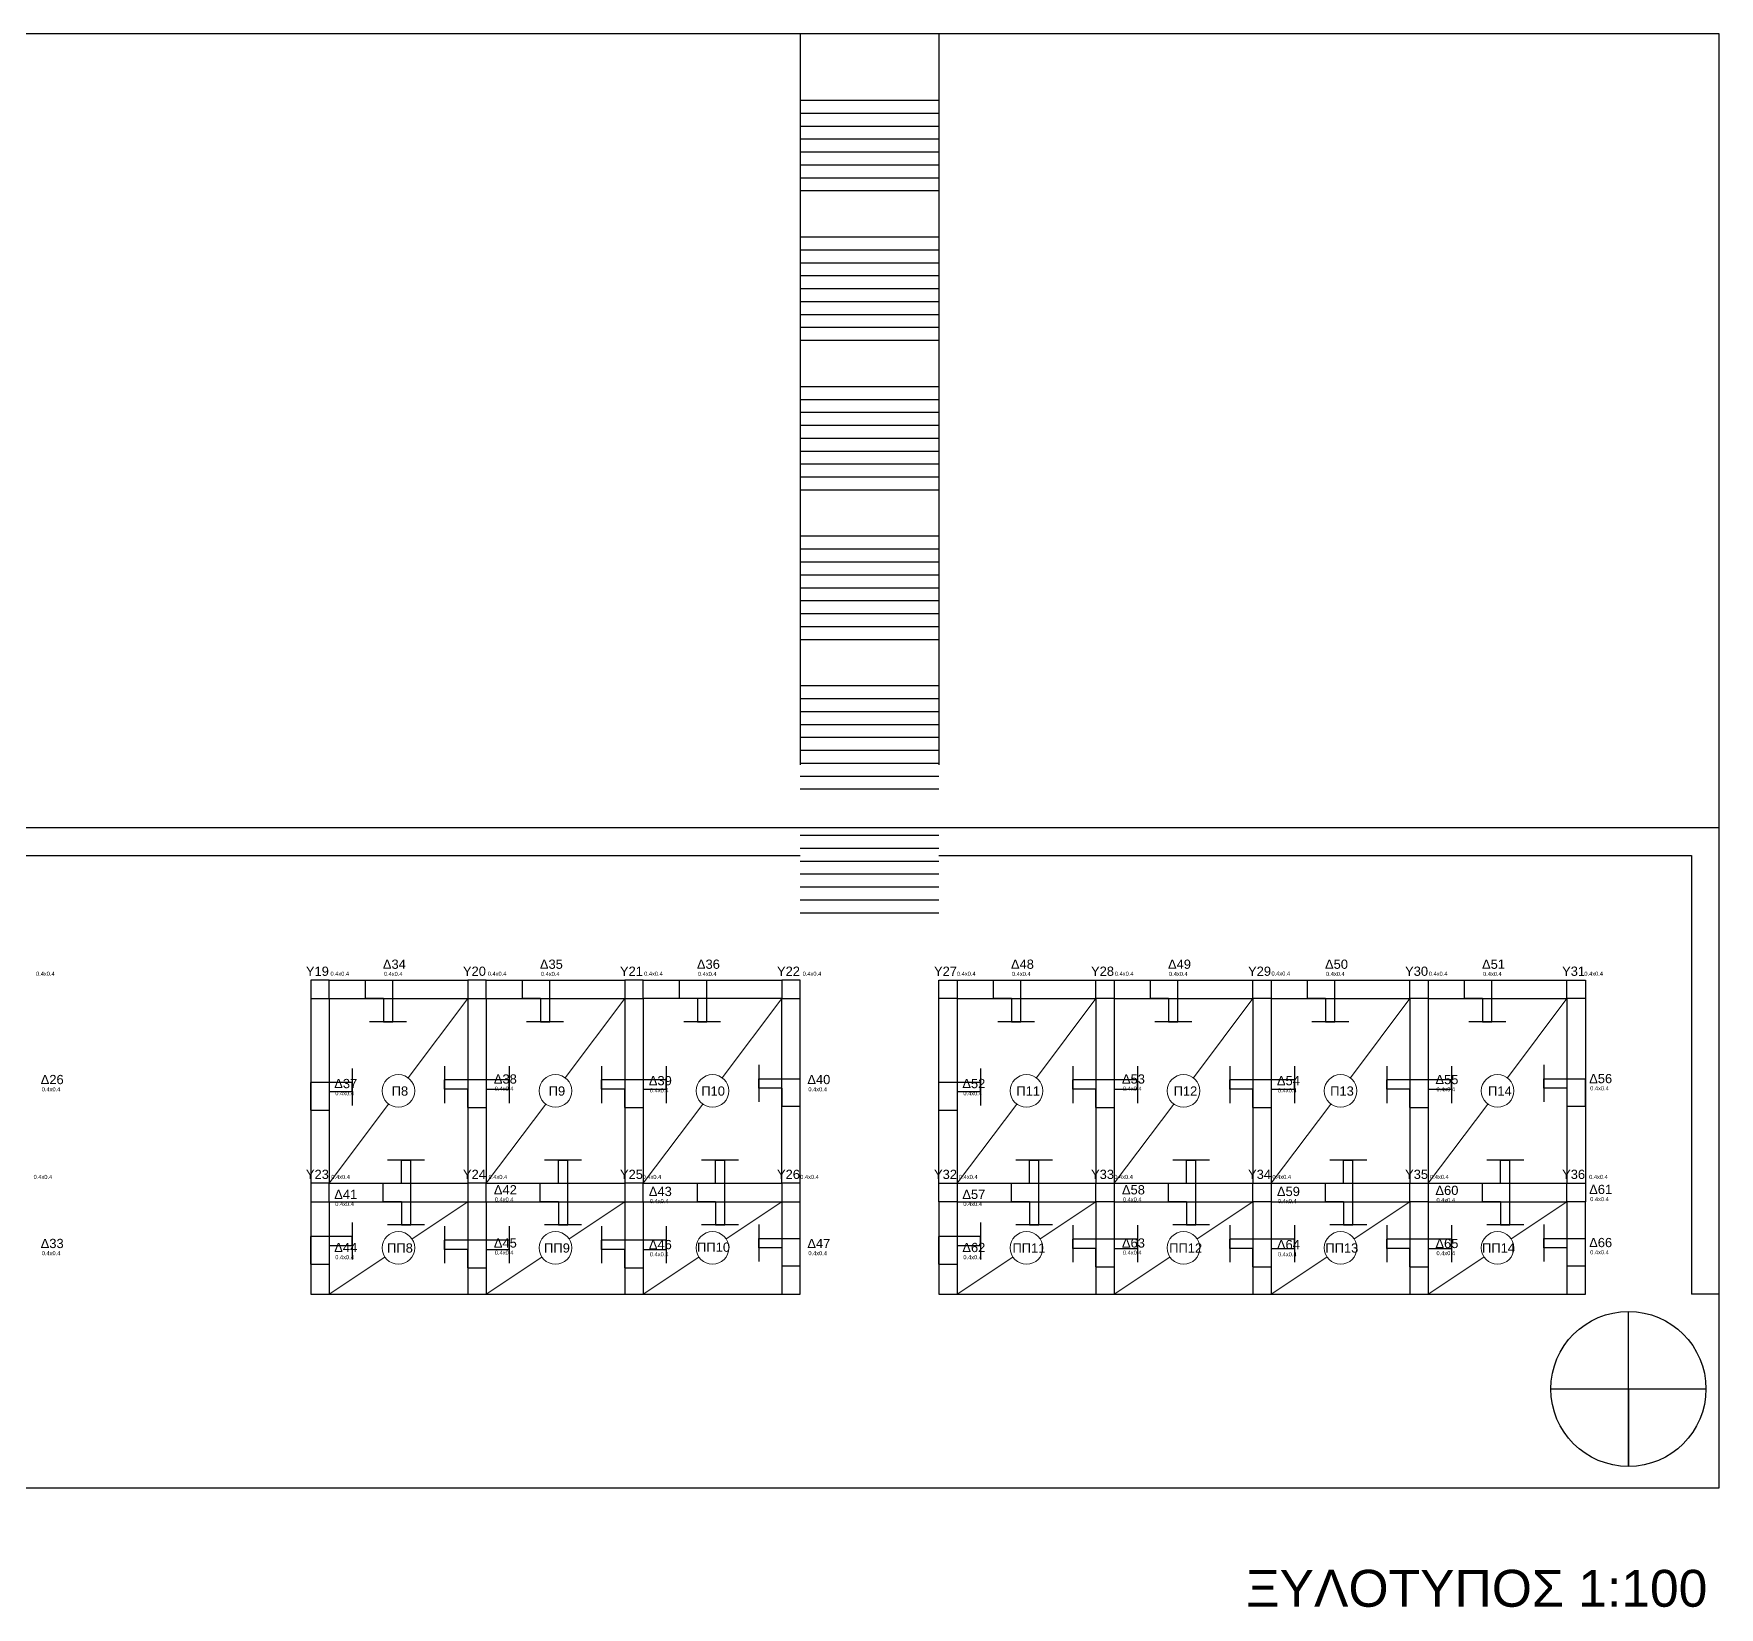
# Model space of a CAD drawing. Header units: millimetres. Extents: x 3409 to 3822, y 896 to 1108.
# Drawn here: x 3447.64 to 3484.14, y 895.52 to 929.61 of the extents above; entities that cross this region are included whole.
import ezdxf

# ---------------------------------------------------------------- set-up
doc = ezdxf.new("R2010")
doc.units = ezdxf.units.MM
for name, color, linetype in [('a-epipla', 8, 'Continuous'), ('A-text', 253, 'Continuous'), ('a-toixoi', 5, 'Continuous'), ('diakekomenes', 9, 'Continuous'), ('edafos', 2, 'Continuous'), ('ypostilwmata', 232, 'Continuous')]:
    doc.layers.add(name, color=color, linetype=linetype)
doc.layers.add('proteinomena iyometra', color=123, linetype='Continuous', lineweight=9)
doc.styles.get("Standard").update_dxf_attribs({"font": 'arial.ttf'})

msp = doc.modelspace()

# ---------------------------------------------------------------- linework, layer by layer
at = {"layer": 'a-epipla'}
for p, q in [((3482.168, 898.572), (3482.168, 901.931)), ((3480.488, 900.252), (3483.847, 900.252))]:
    msp.add_line(p, q, dxfattribs=at)
msp.add_circle((3482.168, 900.252), 1.679, dxfattribs=at)
at = {"layer": 'a-toixoi'}
for p, q in [((3484.135, 902.307), (3484.135, 912.407)), ((3437.035, 911.807), (3464.235, 911.807)), ((3467.235, 911.807), (3483.535, 911.807)), ((3483.535, 911.807), (3483.535, 902.307)), ((3454.035, 909.107), (3457.035, 909.107)), ((3454.811, 909.107), (3455.411, 909.107)), ((3454.811, 909.107), (3454.811, 908.707)), ((3455.411, 908.207), (3455.411, 909.107)), ((3457.435, 909.107), (3460.435, 909.107)), ((3458.211, 909.107), (3458.811, 909.107)), ((3458.211, 909.107), (3458.211, 908.707)), ((3458.811, 908.207), (3458.811, 909.107)), ((3460.835, 909.107), (3463.835, 909.107)), ((3461.611, 909.107), (3462.211, 909.107)), ((3461.611, 909.107), (3461.611, 908.707)), ((3462.211, 908.207), (3462.211, 909.107)), ((3467.635, 909.107), (3470.635, 909.107)), ((3468.411, 909.107), (3469.011, 909.107)), ((3468.411, 909.107), (3468.411, 908.707)), ((3469.011, 908.207), (3469.011, 909.107)), ((3471.035, 909.107), (3474.035, 909.107)), ((3471.811, 909.107), (3472.411, 909.107)), ((3471.811, 909.107), (3471.811, 908.707)), ((3472.411, 908.207), (3472.411, 909.107)), ((3474.435, 909.107), (3477.435, 909.107)), ((3475.211, 909.107), (3475.811, 909.107)), ((3475.211, 909.107), (3475.211, 908.707)), ((3475.811, 908.207), (3475.811, 909.107)), ((3477.835, 909.107), (3480.835, 909.107)), ((3478.611, 909.107), (3479.211, 909.107)), ((3478.611, 909.107), (3478.611, 908.707)), ((3479.211, 908.207), (3479.211, 909.107)), ((3453.635, 908.707), (3453.635, 904.707)), ((3454.035, 908.707), (3454.035, 904.707)), ((3454.035, 908.707), (3457.035, 908.707)), ((3455.211, 908.707), (3454.811, 908.707)), ((3455.211, 908.707), (3455.211, 908.207)), ((3457.035, 908.707), (3457.035, 904.707)), ((3457.435, 908.707), (3460.435, 908.707)), ((3457.435, 908.707), (3457.435, 904.707)), ((3458.611, 908.707), (3458.211, 908.707)), ((3458.611, 908.707), (3458.611, 908.207)), ((3460.435, 908.707), (3460.435, 904.707)), ((3463.835, 908.707), (3460.835, 908.707)), ((3460.835, 908.707), (3460.835, 904.707)), ((3462.011, 908.707), (3461.611, 908.707)), ((3462.011, 908.707), (3462.011, 908.207)), ((3463.835, 904.707), (3463.835, 908.707)), ((3464.235, 904.707), (3464.235, 908.707)), ((3467.235, 904.707), (3467.235, 908.707)), ((3467.635, 908.707), (3470.635, 908.707)), ((3467.635, 908.707), (3467.635, 904.707)), ((3468.811, 908.707), (3468.411, 908.707)), ((3468.811, 908.707), (3468.811, 908.207)), ((3470.635, 908.707), (3470.635, 904.707)), ((3471.035, 908.707), (3471.035, 904.707)), ((3471.035, 908.707), (3474.035, 908.707)), ((3472.211, 908.707), (3471.811, 908.707)), ((3472.211, 908.707), (3472.211, 908.207)), ((3474.035, 908.707), (3474.035, 904.707)), ((3474.435, 908.707), (3474.435, 904.707)), ((3474.435, 908.707), (3477.435, 908.707)), ((3475.611, 908.707), (3475.211, 908.707)), ((3475.611, 908.707), (3475.611, 908.207)), ((3477.435, 908.707), (3477.435, 904.707)), ((3477.835, 908.707), (3477.835, 904.707)), ((3477.835, 908.707), (3480.835, 908.707)), ((3479.011, 908.707), (3478.611, 908.707)), ((3479.011, 908.707), (3479.011, 908.207)), ((3480.835, 908.707), (3480.835, 904.707)), ((3481.235, 908.707), (3481.235, 904.707)), ((3455.211, 908.207), (3455.411, 908.207)), ((3458.611, 908.207), (3458.811, 908.207)), ((3462.011, 908.207), (3462.211, 908.207)), ((3468.811, 908.207), (3469.011, 908.207)), ((3472.211, 908.207), (3472.411, 908.207)), ((3475.611, 908.207), (3475.811, 908.207)), ((3479.011, 908.207), (3479.211, 908.207)), ((3463.335, 906.77), (3463.335, 906.97)), ((3463.335, 906.97), (3464.235, 906.97)), ((3464.235, 906.37), (3464.235, 906.97)), ((3480.335, 906.77), (3480.335, 906.97)), ((3480.335, 906.97), (3481.235, 906.97)), ((3481.235, 906.37), (3481.235, 906.97)), ((3453.635, 906.292), (3453.635, 906.892)), ((3454.535, 906.892), (3453.635, 906.892)), ((3454.035, 906.692), (3454.035, 906.292)), ((3454.035, 906.692), (3454.535, 906.692)), ((3454.535, 906.692), (3454.535, 906.892)), ((3456.535, 906.745), (3456.535, 906.945)), ((3457.935, 906.945), (3456.535, 906.945)), ((3457.035, 906.745), (3456.535, 906.745)), ((3457.035, 906.345), (3457.035, 906.745)), ((3457.435, 906.745), (3457.435, 906.345)), ((3457.435, 906.745), (3457.935, 906.745)), ((3457.935, 906.745), (3457.935, 906.945)), ((3459.935, 906.745), (3459.935, 906.945)), ((3461.335, 906.945), (3459.935, 906.945)), ((3460.435, 906.745), (3459.935, 906.745)), ((3460.435, 906.345), (3460.435, 906.745)), ((3460.835, 906.745), (3460.835, 906.345)), ((3460.835, 906.745), (3461.335, 906.745)), ((3461.335, 906.745), (3461.335, 906.945)), ((3463.835, 906.77), (3463.335, 906.77)), ((3463.835, 906.77), (3463.835, 906.37)), ((3467.235, 906.292), (3467.235, 906.892)), ((3468.135, 906.892), (3467.235, 906.892)), ((3467.635, 906.692), (3467.635, 906.292)), ((3467.635, 906.692), (3468.135, 906.692)), ((3468.135, 906.692), (3468.135, 906.892)), ((3470.135, 906.745), (3470.135, 906.945)), ((3471.535, 906.945), (3470.135, 906.945)), ((3470.635, 906.745), (3470.135, 906.745)), ((3470.635, 906.345), (3470.635, 906.745)), ((3471.035, 906.745), (3471.035, 906.345)), ((3471.035, 906.745), (3471.535, 906.745)), ((3471.535, 906.745), (3471.535, 906.945)), ((3473.535, 906.745), (3473.535, 906.945)), ((3474.935, 906.945), (3473.535, 906.945)), ((3474.035, 906.745), (3473.535, 906.745)), ((3474.035, 906.345), (3474.035, 906.745)), ((3474.435, 906.745), (3474.435, 906.345)), ((3474.435, 906.745), (3474.935, 906.745)), ((3474.935, 906.745), (3474.935, 906.945)), ((3476.935, 906.745), (3476.935, 906.945)), ((3478.335, 906.945), (3476.935, 906.945)), ((3477.435, 906.745), (3476.935, 906.745)), ((3477.435, 906.345), (3477.435, 906.745)), ((3477.835, 906.745), (3477.835, 906.345)), ((3477.835, 906.745), (3478.335, 906.745)), ((3478.335, 906.745), (3478.335, 906.945)), ((3480.835, 906.77), (3480.335, 906.77)), ((3480.835, 906.77), (3480.835, 906.37)), ((3453.635, 906.292), (3454.035, 906.292)), ((3457.035, 906.345), (3457.435, 906.345)), ((3460.435, 906.345), (3460.835, 906.345)), ((3464.235, 906.37), (3463.835, 906.37)), ((3467.235, 906.292), (3467.635, 906.292)), ((3470.635, 906.345), (3471.035, 906.345)), ((3474.035, 906.345), (3474.435, 906.345)), ((3477.435, 906.345), (3477.835, 906.345)), ((3481.235, 906.37), (3480.835, 906.37)), ((3455.6, 904.707), (3455.6, 905.207)), ((3455.6, 905.207), (3455.8, 905.207)), ((3455.8, 903.807), (3455.8, 905.207)), ((3459, 904.707), (3459, 905.207)), ((3459, 905.207), (3459.2, 905.207)), ((3459.2, 903.807), (3459.2, 905.207)), ((3462.4, 904.707), (3462.4, 905.207)), ((3462.4, 905.207), (3462.6, 905.207)), ((3462.6, 903.807), (3462.6, 905.207)), ((3469.2, 904.707), (3469.2, 905.207)), ((3469.2, 905.207), (3469.4, 905.207)), ((3469.4, 903.807), (3469.4, 905.207)), ((3472.6, 904.707), (3472.6, 905.207)), ((3472.6, 905.207), (3472.8, 905.207)), ((3472.8, 903.807), (3472.8, 905.207)), ((3476, 904.707), (3476, 905.207)), ((3476, 905.207), (3476.2, 905.207)), ((3476.2, 903.807), (3476.2, 905.207)), ((3479.4, 904.707), (3479.4, 905.207)), ((3479.4, 905.207), (3479.6, 905.207)), ((3479.6, 903.807), (3479.6, 905.207)), ((3454.035, 904.707), (3457.035, 904.707)), ((3455.2, 904.707), (3455.6, 904.707)), ((3455.2, 904.707), (3455.2, 904.307)), ((3457.435, 904.707), (3460.435, 904.707)), ((3458.6, 904.707), (3459, 904.707)), ((3458.6, 904.707), (3458.6, 904.307)), ((3460.835, 904.707), (3463.835, 904.707)), ((3462, 904.707), (3462.4, 904.707)), ((3462, 904.707), (3462, 904.307)), ((3467.635, 904.707), (3470.635, 904.707)), ((3468.8, 904.707), (3469.2, 904.707)), ((3468.8, 904.707), (3468.8, 904.307)), ((3471.035, 904.707), (3474.035, 904.707)), ((3472.2, 904.707), (3472.6, 904.707)), ((3472.2, 904.707), (3472.2, 904.307)), ((3474.435, 904.707), (3477.435, 904.707)), ((3475.6, 904.707), (3476, 904.707)), ((3475.6, 904.707), (3475.6, 904.307)), ((3477.835, 904.707), (3480.835, 904.707)), ((3479, 904.707), (3479.4, 904.707)), ((3479, 904.707), (3479, 904.307)), ((3453.635, 904.307), (3453.635, 902.307)), ((3454.035, 904.307), (3454.035, 902.307)), ((3454.035, 904.307), (3457.035, 904.307)), ((3455.6, 904.307), (3455.2, 904.307)), ((3455.6, 904.307), (3455.6, 903.807)), ((3457.035, 904.307), (3457.035, 902.307)), ((3457.435, 904.307), (3460.435, 904.307)), ((3457.435, 904.307), (3457.435, 902.307)), ((3459, 904.307), (3458.6, 904.307)), ((3459, 904.307), (3459, 903.807)), ((3460.435, 904.307), (3460.435, 902.307)), ((3460.835, 904.307), (3463.835, 904.307)), ((3460.835, 904.307), (3460.835, 902.307)), ((3462.4, 904.307), (3462, 904.307)), ((3462.4, 904.307), (3462.4, 903.807)), ((3463.835, 904.307), (3463.835, 902.307)), ((3464.235, 902.307), (3464.235, 904.307)), ((3467.235, 904.307), (3467.235, 902.307)), ((3467.635, 904.307), (3467.635, 902.307)), ((3467.635, 904.307), (3470.635, 904.307)), ((3469.2, 904.307), (3468.8, 904.307)), ((3469.2, 904.307), (3469.2, 903.807)), ((3470.635, 904.307), (3470.635, 902.307)), ((3471.035, 904.307), (3471.035, 902.307)), ((3471.035, 904.307), (3474.035, 904.307)), ((3472.6, 904.307), (3472.2, 904.307)), ((3472.6, 904.307), (3472.6, 903.807)), ((3474.035, 904.307), (3474.035, 902.307)), ((3474.435, 904.307), (3474.435, 902.307)), ((3474.435, 904.307), (3477.435, 904.307)), ((3476, 904.307), (3475.6, 904.307)), ((3476, 904.307), (3476, 903.807)), ((3477.435, 904.307), (3477.435, 902.307)), ((3477.835, 904.307), (3480.835, 904.307)), ((3477.835, 904.307), (3477.835, 902.307)), ((3479.4, 904.307), (3479, 904.307)), ((3479.4, 904.307), (3479.4, 903.807)), ((3480.835, 904.307), (3480.835, 902.307)), ((3481.235, 902.307), (3481.235, 904.307)), ((3455.6, 903.807), (3455.8, 903.807)), ((3459, 903.807), (3459.2, 903.807)), ((3462.4, 903.807), (3462.6, 903.807)), ((3469.2, 903.807), (3469.4, 903.807)), ((3472.6, 903.807), (3472.8, 903.807)), ((3476, 903.807), (3476.2, 903.807)), ((3479.4, 903.807), (3479.6, 903.807)), ((3453.635, 902.956), (3453.635, 903.556)), ((3454.535, 903.556), (3453.635, 903.556)), ((3454.035, 903.356), (3454.035, 902.956)), ((3454.035, 903.356), (3454.535, 903.356)), ((3454.535, 903.356), (3454.535, 903.556)), ((3456.535, 903.275), (3456.535, 903.475)), ((3457.935, 903.475), (3456.535, 903.475)), ((3457.935, 903.275), (3457.935, 903.475)), ((3459.935, 903.275), (3459.935, 903.475)), ((3461.335, 903.475), (3459.935, 903.475)), ((3461.335, 903.275), (3461.335, 903.475)), ((3463.335, 903.312), (3463.335, 903.512)), ((3463.335, 903.512), (3464.235, 903.512)), ((3464.235, 902.912), (3464.235, 903.512)), ((3467.235, 902.956), (3467.235, 903.556)), ((3468.135, 903.556), (3467.235, 903.556)), ((3467.635, 903.356), (3467.635, 902.956)), ((3467.635, 903.356), (3468.135, 903.356)), ((3468.135, 903.356), (3468.135, 903.556)), ((3470.135, 903.297), (3470.135, 903.497)), ((3471.535, 903.497), (3470.135, 903.497)), ((3471.535, 903.297), (3471.535, 903.497)), ((3473.535, 903.297), (3473.535, 903.497)), ((3474.935, 903.497), (3473.535, 903.497)), ((3474.935, 903.297), (3474.935, 903.497)), ((3476.935, 903.297), (3476.935, 903.497)), ((3478.335, 903.497), (3476.935, 903.497)), ((3478.335, 903.297), (3478.335, 903.497)), ((3480.335, 903.312), (3480.335, 903.512)), ((3480.335, 903.512), (3481.235, 903.512)), ((3481.235, 902.912), (3481.235, 903.512)), ((3453.635, 902.956), (3454.035, 902.956)), ((3457.035, 903.275), (3456.535, 903.275)), ((3457.035, 902.875), (3457.035, 903.275)), ((3457.435, 903.275), (3457.435, 902.875)), ((3457.435, 903.275), (3457.935, 903.275)), ((3460.435, 903.275), (3459.935, 903.275)), ((3460.435, 902.875), (3460.435, 903.275)), ((3460.835, 903.275), (3460.835, 902.875)), ((3460.835, 903.275), (3461.335, 903.275)), ((3463.835, 903.312), (3463.335, 903.312)), ((3463.835, 903.312), (3463.835, 902.912)), ((3467.235, 902.956), (3467.635, 902.956)), ((3470.635, 903.297), (3470.135, 903.297)), ((3470.635, 902.897), (3470.635, 903.297)), ((3471.035, 903.297), (3471.035, 902.897)), ((3471.035, 903.297), (3471.535, 903.297)), ((3474.035, 903.297), (3473.535, 903.297)), ((3474.035, 902.897), (3474.035, 903.297)), ((3474.435, 903.297), (3474.435, 902.897)), ((3474.435, 903.297), (3474.935, 903.297)), ((3477.435, 903.297), (3476.935, 903.297)), ((3477.435, 902.897), (3477.435, 903.297)), ((3477.835, 903.297), (3477.835, 902.897)), ((3477.835, 903.297), (3478.335, 903.297)), ((3480.835, 903.312), (3480.335, 903.312)), ((3480.835, 903.312), (3480.835, 902.912)), ((3457.035, 902.875), (3457.435, 902.875)), ((3460.435, 902.875), (3460.835, 902.875)), ((3464.235, 902.912), (3463.835, 902.912)), ((3470.635, 902.897), (3471.035, 902.897)), ((3474.035, 902.897), (3474.435, 902.897)), ((3477.435, 902.897), (3477.835, 902.897)), ((3481.235, 902.912), (3480.835, 902.912)), ((3453.635, 902.307), (3454.035, 902.307)), ((3457.035, 902.307), (3457.435, 902.307)), ((3460.435, 902.307), (3460.835, 902.307)), ((3463.835, 902.307), (3464.235, 902.307)), ((3467.235, 902.307), (3467.635, 902.307)), ((3470.635, 902.307), (3471.035, 902.307)), ((3474.035, 902.307), (3474.435, 902.307)), ((3477.435, 902.307), (3477.835, 902.307)), ((3480.835, 902.307), (3481.235, 902.307)), ((3484.135, 902.307), (3483.535, 902.307))]:
    msp.add_line(p, q, dxfattribs=at)
at = {"layer": 'diakekomenes'}
for p, q in [((3464.235, 929.607), (3464.235, 913.767)), ((3467.235, 929.607), (3467.235, 924.267)), ((3464.235, 928.167), (3467.235, 928.167)), ((3464.235, 927.887), (3467.235, 927.887)), ((3464.235, 927.607), (3467.235, 927.607)), ((3464.235, 927.327), (3467.235, 927.327)), ((3464.235, 927.047), (3467.235, 927.047)), ((3464.235, 926.767), (3467.235, 926.767)), ((3464.235, 926.487), (3467.235, 926.487)), ((3464.235, 926.207), (3467.235, 926.207)), ((3464.235, 925.207), (3467.235, 925.207)), ((3464.235, 924.927), (3467.235, 924.927)), ((3464.235, 924.647), (3467.235, 924.647)), ((3464.235, 924.367), (3467.235, 924.367)), ((3467.235, 924.267), (3467.235, 913.767)), ((3464.235, 924.087), (3467.235, 924.087)), ((3464.235, 923.807), (3467.235, 923.807)), ((3464.235, 923.527), (3467.235, 923.527)), ((3464.235, 923.247), (3467.235, 923.247)), ((3464.235, 922.967), (3467.235, 922.967)), ((3464.235, 921.967), (3467.235, 921.967)), ((3464.235, 921.687), (3467.235, 921.687)), ((3464.235, 921.407), (3467.235, 921.407)), ((3464.235, 921.127), (3467.235, 921.127)), ((3464.235, 920.847), (3467.235, 920.847)), ((3464.235, 920.567), (3467.235, 920.567)), ((3464.235, 920.287), (3467.235, 920.287)), ((3464.235, 920.007), (3467.235, 920.007)), ((3464.235, 919.727), (3467.235, 919.727)), ((3464.235, 918.727), (3467.235, 918.727)), ((3464.235, 918.447), (3467.235, 918.447)), ((3464.235, 918.167), (3467.235, 918.167)), ((3464.235, 917.887), (3467.235, 917.887)), ((3464.235, 917.607), (3467.235, 917.607)), ((3464.235, 917.327), (3467.235, 917.327)), ((3464.235, 917.047), (3467.235, 917.047)), ((3464.235, 916.767), (3467.235, 916.767)), ((3464.235, 916.487), (3467.235, 916.487)), ((3464.235, 915.487), (3467.235, 915.487)), ((3464.235, 915.207), (3467.235, 915.207)), ((3464.235, 914.927), (3467.235, 914.927)), ((3464.235, 914.647), (3467.235, 914.647)), ((3464.235, 914.367), (3467.235, 914.367)), ((3464.235, 914.087), (3467.235, 914.087)), ((3464.235, 913.807), (3467.235, 913.807)), ((3464.235, 913.527), (3467.235, 913.527)), ((3464.235, 913.247), (3467.235, 913.247)), ((3464.235, 912.247), (3467.235, 912.247)), ((3464.235, 911.967), (3467.235, 911.967)), ((3464.235, 911.687), (3467.235, 911.687)), ((3464.235, 911.407), (3467.235, 911.407)), ((3464.235, 911.127), (3467.235, 911.127)), ((3464.235, 910.847), (3467.235, 910.847)), ((3464.235, 910.567), (3467.235, 910.567)), ((3455.711, 908.207), (3454.911, 908.207)), ((3459.111, 908.207), (3458.311, 908.207)), ((3462.511, 908.207), (3461.711, 908.207)), ((3469.311, 908.207), (3468.511, 908.207)), ((3472.711, 908.207), (3471.911, 908.207)), ((3476.111, 908.207), (3475.311, 908.207)), ((3479.511, 908.207), (3478.711, 908.207)), ((3454.535, 907.192), (3454.535, 906.392)), ((3456.535, 907.245), (3456.535, 906.445)), ((3457.935, 907.245), (3457.935, 906.445)), ((3459.935, 907.245), (3459.935, 906.445)), ((3461.335, 907.245), (3461.335, 906.445)), ((3463.335, 907.27), (3463.335, 906.47)), ((3468.135, 907.192), (3468.135, 906.392)), ((3470.135, 907.245), (3470.135, 906.445)), ((3471.535, 907.245), (3471.535, 906.445)), ((3473.535, 907.245), (3473.535, 906.445)), ((3474.935, 907.245), (3474.935, 906.445)), ((3476.935, 907.245), (3476.935, 906.445)), ((3478.335, 907.245), (3478.335, 906.445)), ((3480.335, 907.27), (3480.335, 906.47)), ((3456.1, 905.207), (3455.3, 905.207)), ((3459.5, 905.207), (3458.7, 905.207)), ((3462.9, 905.207), (3462.1, 905.207)), ((3469.7, 905.207), (3468.9, 905.207)), ((3473.1, 905.207), (3472.3, 905.207)), ((3476.5, 905.207), (3475.7, 905.207)), ((3479.9, 905.207), (3479.1, 905.207)), ((3454.535, 903.856), (3454.535, 903.056)), ((3456.1, 903.807), (3455.3, 903.807)), ((3456.535, 903.775), (3456.535, 902.975)), ((3457.935, 903.775), (3457.935, 902.975)), ((3459.5, 903.807), (3458.7, 903.807)), ((3459.935, 903.775), (3459.935, 902.975)), ((3461.335, 903.775), (3461.335, 902.975)), ((3462.9, 903.807), (3462.1, 903.807)), ((3463.335, 903.812), (3463.335, 903.012)), ((3468.135, 903.856), (3468.135, 903.056)), ((3469.7, 903.807), (3468.9, 903.807)), ((3470.135, 903.797), (3470.135, 902.997)), ((3471.535, 903.797), (3471.535, 902.997)), ((3473.1, 903.807), (3472.3, 903.807)), ((3473.535, 903.797), (3473.535, 902.997)), ((3474.935, 903.797), (3474.935, 902.997)), ((3476.5, 903.807), (3475.7, 903.807)), ((3476.935, 903.797), (3476.935, 902.997)), ((3478.335, 903.797), (3478.335, 902.997)), ((3479.9, 903.807), (3479.1, 903.807)), ((3480.335, 903.812), (3480.335, 903.012)), ((3453.635, 902.307), (3464.235, 902.307)), ((3467.235, 902.307), (3481.235, 902.307))]:
    msp.add_line(p, q, dxfattribs=at)
at = {"layer": 'edafos'}
for p, q in [((3484.135, 912.407), (3412.385, 912.407)), ((3482.168, 900.252), (3482.168, 898.572)), ((3482.168, 898.572), (3482.168, 900.252)), ((3482.168, 900.252), (3482.168, 898.572)), ((3482.168, 898.572), (3482.168, 900.252))]:
    msp.add_line(p, q, dxfattribs=at)
msp.add_lwpolyline([(3412.385, 898.107), (3484.135, 898.107), (3484.135, 929.607), (3412.385, 929.607)], close=True, dxfattribs=at)
at = {"layer": 'proteinomena iyometra'}
for p, q in [((3455.748, 906.99), (3457.035, 908.707)), ((3459.148, 906.99), (3460.435, 908.707)), ((3462.548, 906.99), (3463.835, 908.707)), ((3469.348, 906.99), (3470.635, 908.707)), ((3472.748, 906.99), (3474.035, 908.707)), ((3476.148, 906.99), (3477.435, 908.707)), ((3479.548, 906.99), (3480.835, 908.707)), ((3454.035, 904.707), (3455.323, 906.423)), ((3457.435, 904.707), (3458.723, 906.423)), ((3460.835, 904.707), (3462.123, 906.423)), ((3467.635, 904.707), (3468.923, 906.423)), ((3471.035, 904.707), (3472.323, 906.423)), ((3474.435, 904.707), (3475.723, 906.423)), ((3477.835, 904.707), (3479.123, 906.423)), ((3455.83, 903.503), (3457.035, 904.307)), ((3459.23, 903.503), (3460.435, 904.307)), ((3462.63, 903.503), (3463.835, 904.307)), ((3469.43, 903.503), (3470.635, 904.307)), ((3472.83, 903.503), (3474.035, 904.307)), ((3476.23, 903.503), (3477.435, 904.307)), ((3479.63, 903.503), (3480.835, 904.307)), ((3454.035, 902.307), (3455.24, 903.11)), ((3457.435, 902.307), (3458.64, 903.11)), ((3460.835, 902.307), (3462.04, 903.11)), ((3467.635, 902.307), (3468.84, 903.11)), ((3471.035, 902.307), (3472.24, 903.11)), ((3474.435, 902.307), (3475.64, 903.11)), ((3477.835, 902.307), (3479.04, 903.11))]:
    msp.add_line(p, q, dxfattribs=at)
for centre in [(3455.535, 906.707), (3458.935, 906.707), (3462.335, 906.707), (3469.135, 906.707), (3472.535, 906.707), (3475.935, 906.707), (3479.335, 906.707), (3455.535, 903.307), (3458.935, 903.307), (3462.335, 903.307), (3469.135, 903.307), (3472.535, 903.307), (3475.935, 903.307), (3479.335, 903.307)]:
    msp.add_circle(centre, 0.354, dxfattribs=at)
at = {"layer": 'ypostilwmata'}
for points in [[(3454.035, 909.107), (3453.635, 909.107), (3453.635, 908.707), (3454.035, 908.707)], [(3457.435, 909.107), (3457.035, 909.107), (3457.035, 908.707), (3457.435, 908.707)], [(3460.835, 909.107), (3460.435, 909.107), (3460.435, 908.707), (3460.835, 908.707)], [(3464.235, 909.107), (3463.835, 909.107), (3463.835, 908.707), (3464.235, 908.707)], [(3467.235, 909.107), (3467.635, 909.107), (3467.635, 908.707), (3467.235, 908.707)], [(3470.635, 909.107), (3471.035, 909.107), (3471.035, 908.707), (3470.635, 908.707)], [(3474.035, 909.107), (3474.435, 909.107), (3474.435, 908.707), (3474.035, 908.707)], [(3477.435, 909.107), (3477.835, 909.107), (3477.835, 908.707), (3477.435, 908.707)], [(3480.835, 909.107), (3481.235, 909.107), (3481.235, 908.707), (3480.835, 908.707)], [(3454.035, 904.707), (3453.635, 904.707), (3453.635, 904.307), (3454.035, 904.307)], [(3457.435, 904.707), (3457.035, 904.707), (3457.035, 904.307), (3457.435, 904.307)], [(3460.835, 904.707), (3460.435, 904.707), (3460.435, 904.307), (3460.835, 904.307)], [(3464.235, 904.707), (3463.835, 904.707), (3463.835, 904.307), (3464.235, 904.307)], [(3467.235, 904.707), (3467.635, 904.707), (3467.635, 904.307), (3467.235, 904.307)], [(3470.635, 904.707), (3471.035, 904.707), (3471.035, 904.307), (3470.635, 904.307)], [(3474.035, 904.707), (3474.435, 904.707), (3474.435, 904.307), (3474.035, 904.307)], [(3477.435, 904.707), (3477.835, 904.707), (3477.835, 904.307), (3477.435, 904.307)], [(3480.835, 904.707), (3481.235, 904.707), (3481.235, 904.307), (3480.835, 904.307)]]:
    msp.add_lwpolyline(points, close=True, dxfattribs=at)

# ---------------------------------------------------------------- texts
at = {"layer": 'a-epipla', "insert": (3473.888, 896.334), "char_height": 0.8, "attachment_point": 1}
msp.add_mtext_dynamic_manual_height_columns('ΞΥΛΟΤΥΠΟΣ 1:100', width=13.87388, gutter_width=12.5, heights=[0], dxfattribs=at)
at = {"layer": 'A-text', "attachment_point": 1}
for s, width, heights, insert, char_height in [('Δ34', 0.72031, [0.364], (3455.198, 909.552), 0.2), ('Δ35', 0.72031, [0.364], (3458.598, 909.552), 0.2), ('Δ36', 0.72031, [0.364], (3461.998, 909.552), 0.2), ('Δ48', 0.72031, [0.364], (3468.798, 909.552), 0.2), ('Δ49', 0.72031, [0.364], (3472.198, 909.552), 0.2), ('Δ50', 0.72031, [0.364], (3475.598, 909.552), 0.2), ('Δ51', 0.72031, [0.364], (3478.998, 909.552), 0.2), ('0.4x0.4', 0.2788, [0.119], (3447.687, 909.289), 0.088), ('Y19', 3.03177, [0], (3453.532, 909.4), 0.2), ('0.4x0.4', 0.2788, [0.119], (3454.064, 909.289), 0.088), ('0.4x0.4', 0.2788, [0.119], (3455.22, 909.286), 0.088), ('Y20', 3.03177, [0], (3456.932, 909.4), 0.2), ('0.4x0.4', 0.2788, [0.119], (3457.469, 909.289), 0.088), ('0.4x0.4', 0.2788, [0.119], (3458.62, 909.286), 0.088), ('Y21', 3.03177, [0], (3460.332, 909.4), 0.2), ('0.4x0.4', 0.2788, [0.119], (3460.855, 909.289), 0.088), ('0.4x0.4', 0.2788, [0.119], (3462.02, 909.286), 0.088), ('Y22', 3.03177, [0], (3463.732, 909.4), 0.2), ('0.4x0.4', 0.2788, [0.119], (3464.287, 909.289), 0.088), ('Y27', 3.03177, [0], (3467.132, 909.4), 0.2), ('0.4x0.4', 0.2788, [0.119], (3467.628, 909.289), 0.088), ('0.4x0.4', 0.2788, [0.119], (3468.82, 909.286), 0.088), ('Y28', 3.03177, [0], (3470.532, 909.4), 0.2), ('0.4x0.4', 0.2788, [0.119], (3471.048, 909.289), 0.088), ('0.4x0.4', 0.2788, [0.119], (3472.22, 909.286), 0.088), ('Y29', 3.03177, [0], (3473.932, 909.4), 0.2), ('0.4x0.4', 0.2788, [0.119], (3474.439, 909.294), 0.088), ('0.4x0.4', 0.2788, [0.119], (3475.62, 909.286), 0.088), ('Y30', 3.03177, [0], (3477.332, 909.4), 0.2), ('0.4x0.4', 0.2788, [0.119], (3477.846, 909.289), 0.088), ('0.4x0.4', 0.2788, [0.119], (3479.02, 909.286), 0.088), ('Y31', 3.03177, [0], (3480.732, 909.4), 0.2), ('0.4x0.4', 0.2788, [0.119], (3481.214, 909.289), 0.088), ('Δ26', 0.72031, [0.364], (3447.789, 907.054), 0.2), ('Δ37', 0.72031, [0.364], (3454.145, 906.967), 0.2), ('Δ38', 0.72031, [0.364], (3457.601, 907.066), 0.2), ('Δ39', 0.72031, [0.364], (3460.957, 907.03), 0.2), ('Δ40', 0.72031, [0.364], (3464.389, 907.054), 0.2), ('Δ52', 0.72031, [0.364], (3467.745, 906.967), 0.2), ('Δ53', 0.72031, [0.364], (3471.201, 907.066), 0.2), ('Δ54', 0.72031, [0.364], (3474.557, 907.03), 0.2), ('Δ55', 0.72031, [0.364], (3477.989, 907.054), 0.2), ('Δ56', 0.72031, [0.364], (3481.318, 907.074), 0.2), ('0.4x0.4', 0.2788, [0.119], (3447.811, 906.788), 0.088), ('0.4x0.4', 0.2788, [0.119], (3454.167, 906.701), 0.088), ('Π8', 0.7636, [0], (3455.388, 906.805), 0.2), ('0.4x0.4', 0.2788, [0.119], (3457.622, 906.8), 0.088), ('Π9', 0.7636, [0], (3458.788, 906.805), 0.2), ('0.4x0.4', 0.2788, [0.119], (3460.979, 906.764), 0.088), ('Π10', 0.7636, [0], (3462.092, 906.805), 0.2), ('0.4x0.4', 0.2788, [0.119], (3464.411, 906.788), 0.088), ('0.4x0.4', 0.2788, [0.119], (3467.767, 906.701), 0.088), ('Π11', 0.7636, [0], (3468.914, 906.805), 0.2), ('0.4x0.4', 0.2788, [0.119], (3471.222, 906.8), 0.088), ('Π12', 0.7636, [0], (3472.319, 906.805), 0.2), ('0.4x0.4', 0.2788, [0.119], (3474.579, 906.764), 0.088), ('Π13', 0.7636, [0], (3475.709, 906.805), 0.2), ('0.4x0.4', 0.2788, [0.119], (3478.011, 906.788), 0.088), ('Π14', 0.7636, [0], (3479.129, 906.805), 0.2), ('0.4x0.4', 0.2788, [0.119], (3481.34, 906.808), 0.088), ('0.4x0.4', 0.2788, [0.119], (3447.635, 904.889), 0.088), ('Y23', 3.03177, [0], (3453.532, 905), 0.2), ('0.4x0.4', 0.2788, [0.119], (3454.082, 904.889), 0.088), ('Y24', 3.03177, [0], (3456.932, 905), 0.2), ('0.4x0.4', 0.2788, [0.119], (3457.487, 904.889), 0.088), ('Y25', 3.03177, [0], (3460.332, 905), 0.2), ('0.4x0.4', 0.2788, [0.119], (3460.822, 904.889), 0.088), ('Y26', 3.03177, [0], (3463.732, 905), 0.2), ('0.4x0.4', 0.2788, [0.119], (3464.235, 904.889), 0.088), ('Y32', 3.03177, [0], (3467.132, 905), 0.2), ('0.4x0.4', 0.2788, [0.119], (3467.672, 904.889), 0.088), ('Y33', 3.03177, [0], (3470.532, 905), 0.2), ('0.4x0.4', 0.2788, [0.119], (3471.035, 904.889), 0.088), ('Y34', 3.03177, [0], (3473.932, 905), 0.2), ('0.4x0.4', 0.2788, [0.119], (3474.459, 904.889), 0.088), ('Y35', 3.03177, [0], (3477.332, 905), 0.2), ('0.4x0.4', 0.2788, [0.119], (3477.873, 904.889), 0.088), ('Y36', 3.03177, [0], (3480.732, 905), 0.2), ('0.4x0.4', 0.2788, [0.119], (3481.317, 904.889), 0.088), ('Δ41', 0.72031, [0.364], (3454.145, 904.567), 0.2), ('Δ42', 0.72031, [0.364], (3457.601, 904.666), 0.2), ('Δ43', 0.72031, [0.364], (3460.957, 904.63), 0.2), ('Δ57', 0.72031, [0.364], (3467.745, 904.567), 0.2), ('Δ58', 0.72031, [0.364], (3471.201, 904.666), 0.2), ('Δ59', 0.72031, [0.364], (3474.557, 904.63), 0.2), ('Δ60', 0.72031, [0.364], (3477.989, 904.654), 0.2), ('Δ61', 0.72031, [0.364], (3481.318, 904.674), 0.2), ('0.4x0.4', 0.2788, [0.119], (3454.167, 904.301), 0.088), ('0.4x0.4', 0.2788, [0.119], (3457.622, 904.4), 0.088), ('0.4x0.4', 0.2788, [0.119], (3460.979, 904.364), 0.088), ('0.4x0.4', 0.2788, [0.119], (3467.767, 904.301), 0.088), ('0.4x0.4', 0.2788, [0.119], (3471.222, 904.4), 0.088), ('0.4x0.4', 0.2788, [0.119], (3474.579, 904.364), 0.088), ('0.4x0.4', 0.2788, [0.119], (3478.011, 904.388), 0.088), ('0.4x0.4', 0.2788, [0.119], (3481.34, 904.408), 0.088), ('Δ33', 0.72031, [0.364], (3447.789, 903.503), 0.2), ('Δ44', 0.72031, [0.364], (3454.145, 903.416), 0.2), ('ΠΠ8', 0.7636, [0], (3455.289, 903.405), 0.2), ('Δ45', 0.72031, [0.364], (3457.601, 903.515), 0.2), ('ΠΠ9', 0.7636, [0], (3458.689, 903.405), 0.2), ('Δ46', 0.72031, [0.364], (3460.957, 903.479), 0.2), ('ΠΠ10', 0.7636, [0], (3462.001, 903.423), 0.2), ('Δ47', 0.72031, [0.364], (3464.389, 903.503), 0.2), ('Δ62', 0.72031, [0.364], (3467.745, 903.416), 0.2), ('ΠΠ11', 0.7636, [0], (3468.83, 903.405), 0.2), ('Δ63', 0.72031, [0.364], (3471.201, 903.515), 0.2), ('ΠΠ12', 0.7636, [0], (3472.223, 903.405), 0.2), ('Δ64', 0.72031, [0.364], (3474.557, 903.479), 0.2), ('ΠΠ13', 0.7636, [0], (3475.604, 903.405), 0.2), ('Δ65', 0.72031, [0.364], (3477.989, 903.503), 0.2), ('ΠΠ14', 0.7636, [0], (3478.997, 903.405), 0.2), ('Δ66', 0.72031, [0.364], (3481.318, 903.523), 0.2), ('0.4x0.4', 0.2788, [0.119], (3447.811, 903.237), 0.088), ('0.4x0.4', 0.2788, [0.119], (3454.167, 903.15), 0.088), ('0.4x0.4', 0.2788, [0.119], (3457.622, 903.249), 0.088), ('0.4x0.4', 0.2788, [0.119], (3460.979, 903.213), 0.088), ('0.4x0.4', 0.2788, [0.119], (3464.411, 903.237), 0.088), ('0.4x0.4', 0.2788, [0.119], (3467.767, 903.15), 0.088), ('0.4x0.4', 0.2788, [0.119], (3471.222, 903.249), 0.088), ('0.4x0.4', 0.2788, [0.119], (3474.579, 903.213), 0.088), ('0.4x0.4', 0.2788, [0.119], (3478.011, 903.237), 0.088), ('0.4x0.4', 0.2788, [0.119], (3481.34, 903.257), 0.088)]:
    msp.add_mtext_dynamic_manual_height_columns(s, width=width, gutter_width=12.5, heights=heights, dxfattribs=dict(at, insert=insert, char_height=char_height))

doc.saveas('drawing.dxf')
